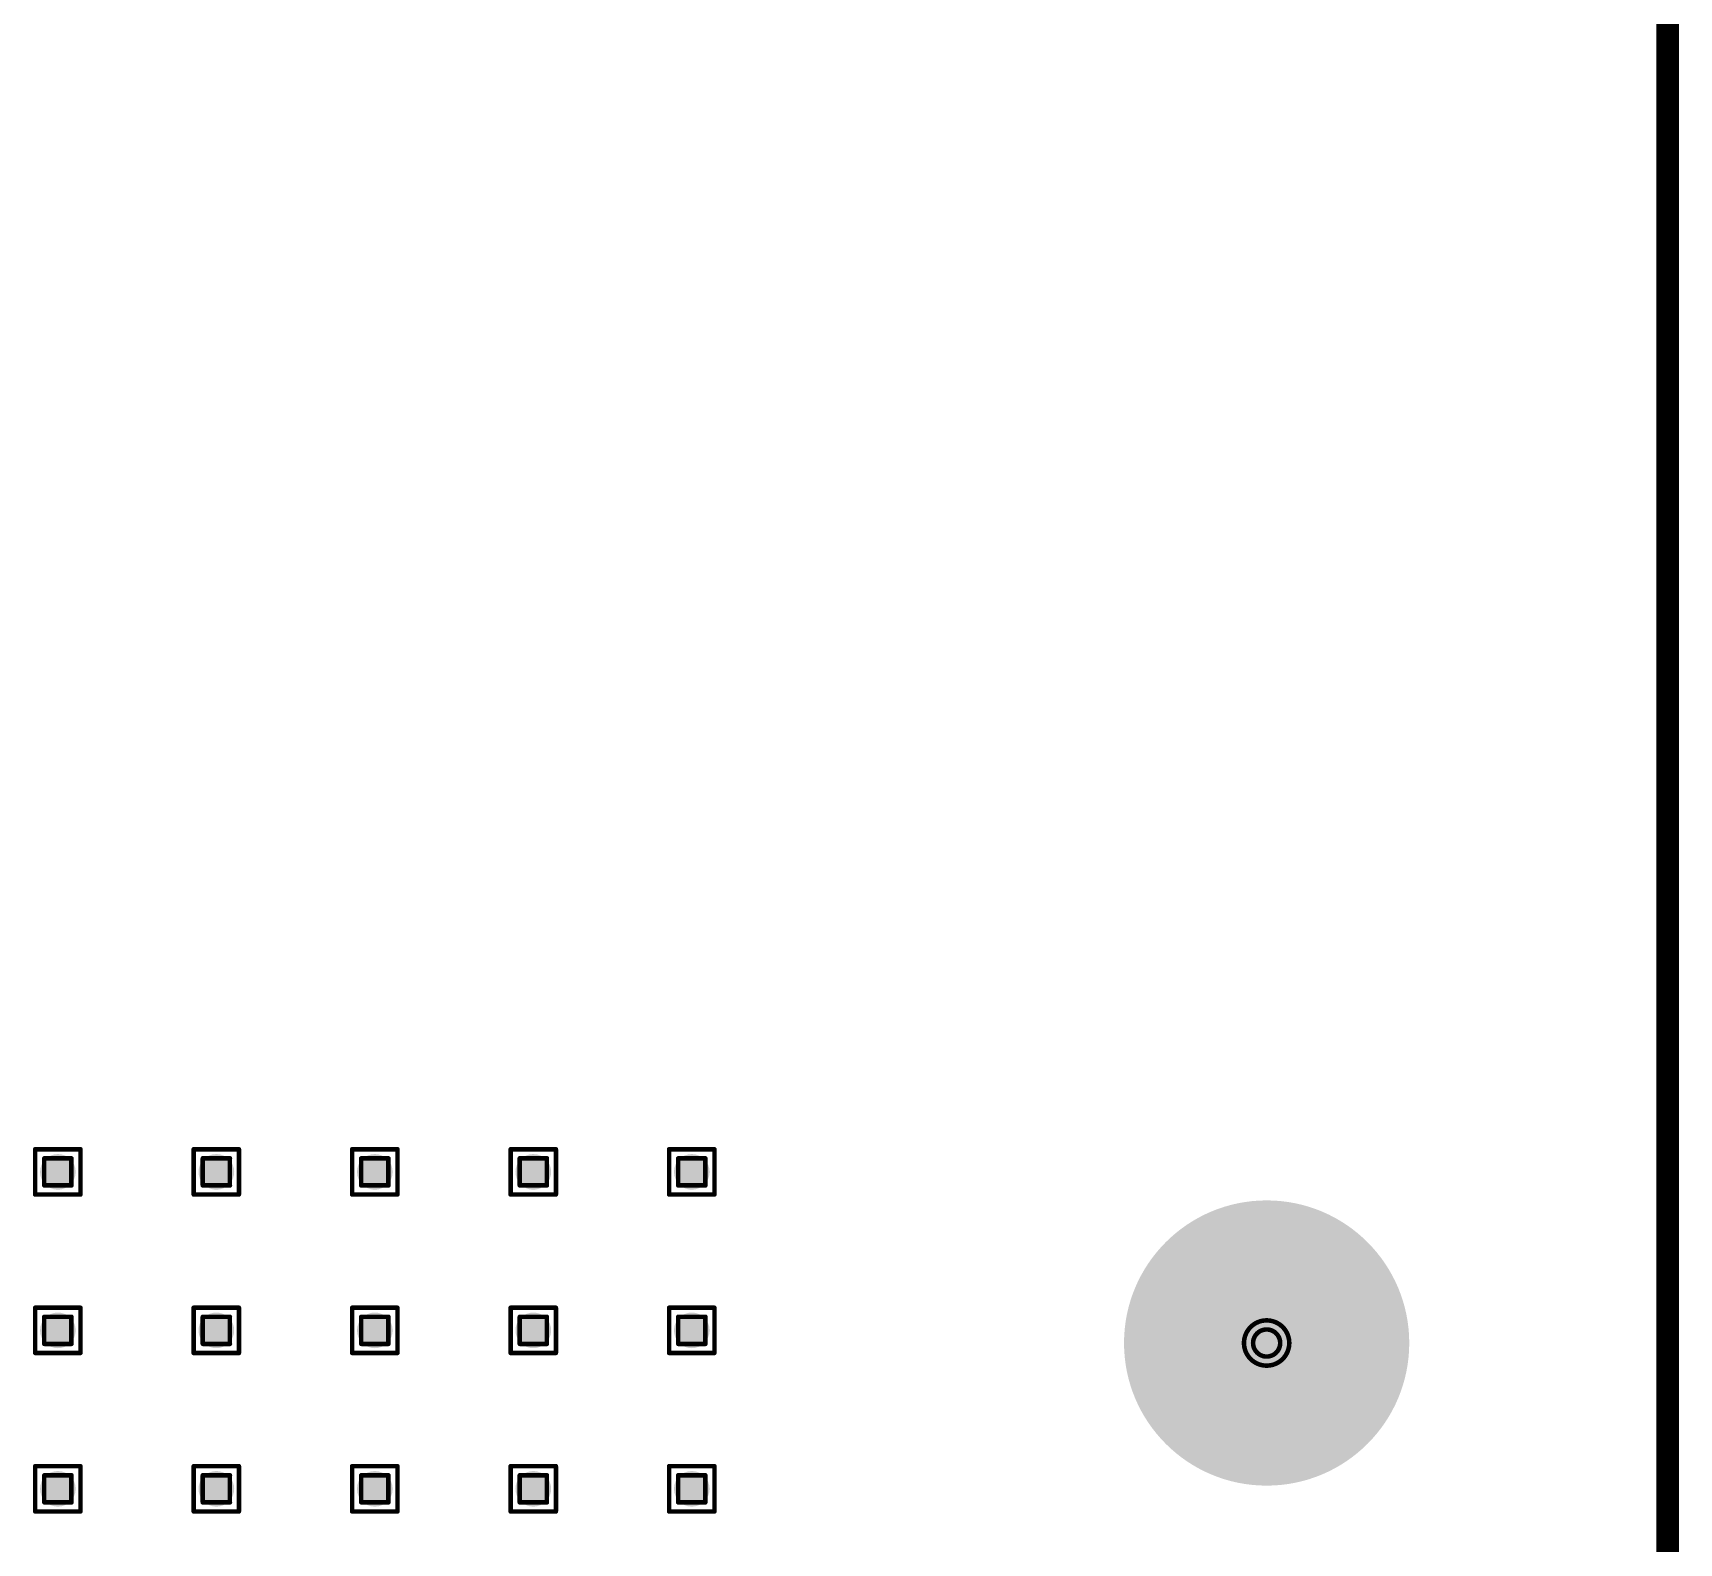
# Model space of a CAD drawing. Header units: millimetres. Extents: x -25 to 478, y -31 to 252.
# Drawn here: x 356.66 to 375.13, y 102.76 to 119.7 of the extents above; entities that cross this region are included whole.
import ezdxf

# ---------------------------------------------------------------- set-up
doc = ezdxf.new("R2010")
doc.units = ezdxf.units.MM
for name, color, linetype in [('DrillDrawing', 1, 'Continuous'), ('Mechanical1', 6, 'Continuous'), ('MultiLayer', 9, 'Continuous'), ('PadHoleLayer', 156, 'Continuous'), ('ViaHoleLayer', 16, 'Continuous')]:
    doc.layers.add(name, color=color, linetype=linetype)

# ---------------------------------------------------------------- blocks, each defined once
blk = doc.blocks.new('NY_PMS_440_0025_PH_1517')
at = {"layer": 'MultiLayer'}
h = blk.add_hatch(color=9, dxfattribs=at)
edge = h.paths.add_edge_path()
edge.add_arc((0, 0), 1.6, 0, 360)
at = {"layer": 'PadHoleLayer'}
h = blk.add_hatch(color=156, dxfattribs=at)
edge = h.paths.add_edge_path()
edge.add_arc((0, 0), 1.6, 0, 360)

msp = doc.modelspace()

# ---------------------------------------------------------------- hatches: boundary and pattern name
at = {"layer": 'ViaHoleLayer'}
h = msp.add_hatch(color=16, dxfattribs=at)
edge = h.paths.add_edge_path()
edge.add_arc((356.939, 106.92), 0.2, 0, 360)
h = msp.add_hatch(color=16, dxfattribs=at)
edge = h.paths.add_edge_path()
edge.add_arc((358.717, 106.92), 0.2, 0, 360)
h = msp.add_hatch(color=16, dxfattribs=at)
edge = h.paths.add_edge_path()
edge.add_arc((360.495, 106.92), 0.2, 0, 360)
h = msp.add_hatch(color=16, dxfattribs=at)
edge = h.paths.add_edge_path()
edge.add_arc((362.273, 106.92), 0.2, 0, 360)
h = msp.add_hatch(color=16, dxfattribs=at)
edge = h.paths.add_edge_path()
edge.add_arc((364.051, 106.92), 0.2, 0, 360)
h = msp.add_hatch(color=16, dxfattribs=at)
edge = h.paths.add_edge_path()
edge.add_arc((356.939, 105.142), 0.2, 0, 360)
h = msp.add_hatch(color=16, dxfattribs=at)
edge = h.paths.add_edge_path()
edge.add_arc((358.717, 105.142), 0.2, 0, 360)
h = msp.add_hatch(color=16, dxfattribs=at)
edge = h.paths.add_edge_path()
edge.add_arc((360.495, 105.142), 0.2, 0, 360)
h = msp.add_hatch(color=16, dxfattribs=at)
edge = h.paths.add_edge_path()
edge.add_arc((362.273, 105.142), 0.2, 0, 360)
h = msp.add_hatch(color=16, dxfattribs=at)
edge = h.paths.add_edge_path()
edge.add_arc((364.051, 105.142), 0.2, 0, 360)
h = msp.add_hatch(color=16, dxfattribs=at)
edge = h.paths.add_edge_path()
edge.add_arc((356.939, 103.364), 0.2, 0, 360)
h = msp.add_hatch(color=16, dxfattribs=at)
edge = h.paths.add_edge_path()
edge.add_arc((358.717, 103.364), 0.2, 0, 360)
h = msp.add_hatch(color=16, dxfattribs=at)
edge = h.paths.add_edge_path()
edge.add_arc((360.495, 103.364), 0.2, 0, 360)
h = msp.add_hatch(color=16, dxfattribs=at)
edge = h.paths.add_edge_path()
edge.add_arc((362.273, 103.364), 0.2, 0, 360)
h = msp.add_hatch(color=16, dxfattribs=at)
edge = h.paths.add_edge_path()
edge.add_arc((364.051, 103.364), 0.2, 0, 360)

# ---------------------------------------------------------------- linework, layer by layer
at = {"layer": 'DrillDrawing', "const_width": 0.0508}
for points in [[(356.685, 107.174), (357.193, 107.174)], [(356.685, 106.666), (356.685, 107.174)], [(357.193, 106.666), (357.193, 107.174)], [(358.463, 107.174), (358.971, 107.174)], [(358.463, 106.666), (358.463, 107.174)], [(358.971, 106.666), (358.971, 107.174)], [(360.241, 107.174), (360.749, 107.174)], [(360.241, 106.666), (360.241, 107.174)], [(360.749, 106.666), (360.749, 107.174)], [(362.019, 107.174), (362.527, 107.174)], [(362.019, 106.666), (362.019, 107.174)], [(362.527, 106.666), (362.527, 107.174)], [(363.797, 107.174), (364.305, 107.174)], [(363.797, 106.666), (363.797, 107.174)], [(364.305, 106.666), (364.305, 107.174)], [(356.786, 107.072), (357.091, 107.072)], [(356.786, 106.768), (356.786, 107.072)], [(357.091, 106.768), (357.091, 107.072)], [(358.564, 107.072), (358.869, 107.072)], [(358.564, 106.768), (358.564, 107.072)], [(358.869, 106.768), (358.869, 107.072)], [(360.342, 107.072), (360.647, 107.072)], [(360.342, 106.768), (360.342, 107.072)], [(360.647, 106.768), (360.647, 107.072)], [(362.12, 107.072), (362.425, 107.072)], [(362.12, 106.768), (362.12, 107.072)], [(362.425, 106.768), (362.425, 107.072)], [(363.898, 107.072), (364.203, 107.072)], [(363.898, 106.768), (363.898, 107.072)], [(364.203, 106.768), (364.203, 107.072)], [(356.786, 106.768), (357.091, 106.768)], [(358.564, 106.768), (358.869, 106.768)], [(360.342, 106.768), (360.647, 106.768)], [(362.12, 106.768), (362.425, 106.768)], [(363.898, 106.768), (364.203, 106.768)], [(356.685, 106.666), (357.193, 106.666)], [(358.463, 106.666), (358.971, 106.666)], [(360.241, 106.666), (360.749, 106.666)], [(362.019, 106.666), (362.527, 106.666)], [(363.797, 106.666), (364.305, 106.666)], [(356.685, 105.396), (357.193, 105.396)], [(356.685, 104.888), (356.685, 105.396)], [(356.786, 105.294), (357.091, 105.294)], [(356.786, 104.99), (356.786, 105.294)], [(357.091, 104.99), (357.091, 105.294)], [(357.193, 104.888), (357.193, 105.396)], [(358.463, 105.396), (358.971, 105.396)], [(358.463, 104.888), (358.463, 105.396)], [(358.564, 105.294), (358.869, 105.294)], [(358.564, 104.99), (358.564, 105.294)], [(358.869, 104.99), (358.869, 105.294)], [(358.971, 104.888), (358.971, 105.396)], [(360.241, 105.396), (360.749, 105.396)], [(360.241, 104.888), (360.241, 105.396)], [(360.342, 105.294), (360.647, 105.294)], [(360.342, 104.99), (360.342, 105.294)], [(360.647, 104.99), (360.647, 105.294)], [(360.749, 104.888), (360.749, 105.396)], [(362.019, 105.396), (362.527, 105.396)], [(362.019, 104.888), (362.019, 105.396)], [(362.12, 105.294), (362.425, 105.294)], [(362.12, 104.99), (362.12, 105.294)], [(362.425, 104.99), (362.425, 105.294)], [(362.527, 104.888), (362.527, 105.396)], [(363.797, 105.396), (364.305, 105.396)], [(363.797, 104.888), (363.797, 105.396)], [(363.898, 105.294), (364.203, 105.294)], [(363.898, 104.99), (363.898, 105.294)], [(364.203, 104.99), (364.203, 105.294)], [(364.305, 104.888), (364.305, 105.396)], [(356.685, 104.888), (357.193, 104.888)], [(356.786, 104.99), (357.091, 104.99)], [(358.463, 104.888), (358.971, 104.888)], [(358.564, 104.99), (358.869, 104.99)], [(360.241, 104.888), (360.749, 104.888)], [(360.342, 104.99), (360.647, 104.99)], [(362.019, 104.888), (362.527, 104.888)], [(362.12, 104.99), (362.425, 104.99)], [(363.797, 104.888), (364.305, 104.888)], [(363.898, 104.99), (364.203, 104.99)], [(356.685, 103.618), (357.193, 103.618)], [(356.685, 103.11), (356.685, 103.618)], [(357.193, 103.11), (357.193, 103.618)], [(358.463, 103.618), (358.971, 103.618)], [(358.463, 103.11), (358.463, 103.618)], [(358.971, 103.11), (358.971, 103.618)], [(360.241, 103.618), (360.749, 103.618)], [(360.241, 103.11), (360.241, 103.618)], [(360.749, 103.11), (360.749, 103.618)], [(362.019, 103.618), (362.527, 103.618)], [(362.019, 103.11), (362.019, 103.618)], [(362.527, 103.11), (362.527, 103.618)], [(363.797, 103.618), (364.305, 103.618)], [(363.797, 103.11), (363.797, 103.618)], [(364.305, 103.11), (364.305, 103.618)], [(356.786, 103.516), (357.091, 103.516)], [(356.786, 103.212), (356.786, 103.516)], [(357.091, 103.212), (357.091, 103.516)], [(358.564, 103.516), (358.869, 103.516)], [(358.564, 103.212), (358.564, 103.516)], [(358.869, 103.212), (358.869, 103.516)], [(360.342, 103.516), (360.647, 103.516)], [(360.342, 103.212), (360.342, 103.516)], [(360.647, 103.212), (360.647, 103.516)], [(362.12, 103.516), (362.425, 103.516)], [(362.12, 103.212), (362.12, 103.516)], [(362.425, 103.212), (362.425, 103.516)], [(363.898, 103.516), (364.203, 103.516)], [(363.898, 103.212), (363.898, 103.516)], [(364.203, 103.212), (364.203, 103.516)], [(356.786, 103.212), (357.091, 103.212)], [(358.564, 103.212), (358.869, 103.212)], [(360.342, 103.212), (360.647, 103.212)], [(362.12, 103.212), (362.425, 103.212)], [(363.898, 103.212), (364.203, 103.212)], [(356.685, 103.11), (357.193, 103.11)], [(358.463, 103.11), (358.971, 103.11)], [(360.241, 103.11), (360.749, 103.11)], [(362.019, 103.11), (362.527, 103.11)], [(363.797, 103.11), (364.305, 103.11)]]:
    msp.add_lwpolyline(points, dxfattribs=at)
at = {"layer": 'DrillDrawing'}
for points, const_width in [([(356.672, 107.174, 1), (356.697, 107.174, 1)], 0.0254), ([(356.672, 107.174, 1), (356.697, 107.174, 1)], 0.0254), ([(357.18, 107.174, 1), (357.205, 107.174, 1)], 0.0254), ([(357.18, 107.174, 1), (357.205, 107.174, 1)], 0.0254), ([(358.45, 107.174, 1), (358.475, 107.174, 1)], 0.0254), ([(358.45, 107.174, 1), (358.475, 107.174, 1)], 0.0254), ([(358.958, 107.174, 1), (358.983, 107.174, 1)], 0.0254), ([(358.958, 107.174, 1), (358.983, 107.174, 1)], 0.0254), ([(360.228, 107.174, 1), (360.253, 107.174, 1)], 0.0254), ([(360.228, 107.174, 1), (360.253, 107.174, 1)], 0.0254), ([(360.736, 107.174, 1), (360.761, 107.174, 1)], 0.0254), ([(360.736, 107.174, 1), (360.761, 107.174, 1)], 0.0254), ([(362.006, 107.174, 1), (362.031, 107.174, 1)], 0.0254), ([(362.006, 107.174, 1), (362.031, 107.174, 1)], 0.0254), ([(362.514, 107.174, 1), (362.539, 107.174, 1)], 0.0254), ([(362.514, 107.174, 1), (362.539, 107.174, 1)], 0.0254), ([(363.784, 107.174, 1), (363.809, 107.174, 1)], 0.0254), ([(363.784, 107.174, 1), (363.809, 107.174, 1)], 0.0254), ([(364.292, 107.174, 1), (364.317, 107.174, 1)], 0.0254), ([(364.292, 107.174, 1), (364.317, 107.174, 1)], 0.0254), ([(356.774, 107.072, 1), (356.799, 107.072, 1)], 0.0254), ([(356.774, 107.072, 1), (356.799, 107.072, 1)], 0.0254), ([(357.078, 107.072, 1), (357.104, 107.072, 1)], 0.0254), ([(357.078, 107.072, 1), (357.104, 107.072, 1)], 0.0254), ([(358.552, 107.072, 1), (358.577, 107.072, 1)], 0.0254), ([(358.552, 107.072, 1), (358.577, 107.072, 1)], 0.0254), ([(358.856, 107.072, 1), (358.882, 107.072, 1)], 0.0254), ([(358.856, 107.072, 1), (358.882, 107.072, 1)], 0.0254), ([(360.33, 107.072, 1), (360.355, 107.072, 1)], 0.0254), ([(360.33, 107.072, 1), (360.355, 107.072, 1)], 0.0254), ([(360.634, 107.072, 1), (360.66, 107.072, 1)], 0.0254), ([(360.634, 107.072, 1), (360.66, 107.072, 1)], 0.0254), ([(362.108, 107.072, 1), (362.133, 107.072, 1)], 0.0254), ([(362.108, 107.072, 1), (362.133, 107.072, 1)], 0.0254), ([(362.412, 107.072, 1), (362.438, 107.072, 1)], 0.0254), ([(362.412, 107.072, 1), (362.438, 107.072, 1)], 0.0254), ([(363.886, 107.072, 1), (363.911, 107.072, 1)], 0.0254), ([(363.886, 107.072, 1), (363.911, 107.072, 1)], 0.0254), ([(364.19, 107.072, 1), (364.216, 107.072, 1)], 0.0254), ([(364.19, 107.072, 1), (364.216, 107.072, 1)], 0.0254), ([(356.774, 106.768, 1), (356.799, 106.768, 1)], 0.0254), ([(356.774, 106.768, 1), (356.799, 106.768, 1)], 0.0254), ([(357.078, 106.768, 1), (357.104, 106.768, 1)], 0.0254), ([(357.078, 106.768, 1), (357.104, 106.768, 1)], 0.0254), ([(358.552, 106.768, 1), (358.577, 106.768, 1)], 0.0254), ([(358.552, 106.768, 1), (358.577, 106.768, 1)], 0.0254), ([(358.856, 106.768, 1), (358.882, 106.768, 1)], 0.0254), ([(358.856, 106.768, 1), (358.882, 106.768, 1)], 0.0254), ([(360.33, 106.768, 1), (360.355, 106.768, 1)], 0.0254), ([(360.33, 106.768, 1), (360.355, 106.768, 1)], 0.0254), ([(360.634, 106.768, 1), (360.66, 106.768, 1)], 0.0254), ([(360.634, 106.768, 1), (360.66, 106.768, 1)], 0.0254), ([(362.108, 106.768, 1), (362.133, 106.768, 1)], 0.0254), ([(362.108, 106.768, 1), (362.133, 106.768, 1)], 0.0254), ([(362.412, 106.768, 1), (362.438, 106.768, 1)], 0.0254), ([(362.412, 106.768, 1), (362.438, 106.768, 1)], 0.0254), ([(363.886, 106.768, 1), (363.911, 106.768, 1)], 0.0254), ([(363.886, 106.768, 1), (363.911, 106.768, 1)], 0.0254), ([(364.19, 106.768, 1), (364.216, 106.768, 1)], 0.0254), ([(364.19, 106.768, 1), (364.216, 106.768, 1)], 0.0254), ([(356.672, 106.666, 1), (356.697, 106.666, 1)], 0.0254), ([(356.672, 106.666, 1), (356.697, 106.666, 1)], 0.0254), ([(357.18, 106.666, 1), (357.205, 106.666, 1)], 0.0254), ([(357.18, 106.666, 1), (357.205, 106.666, 1)], 0.0254), ([(358.45, 106.666, 1), (358.475, 106.666, 1)], 0.0254), ([(358.45, 106.666, 1), (358.475, 106.666, 1)], 0.0254), ([(358.958, 106.666, 1), (358.983, 106.666, 1)], 0.0254), ([(358.958, 106.666, 1), (358.983, 106.666, 1)], 0.0254), ([(360.228, 106.666, 1), (360.253, 106.666, 1)], 0.0254), ([(360.228, 106.666, 1), (360.253, 106.666, 1)], 0.0254), ([(360.736, 106.666, 1), (360.761, 106.666, 1)], 0.0254), ([(360.736, 106.666, 1), (360.761, 106.666, 1)], 0.0254), ([(362.006, 106.666, 1), (362.031, 106.666, 1)], 0.0254), ([(362.006, 106.666, 1), (362.031, 106.666, 1)], 0.0254), ([(362.514, 106.666, 1), (362.539, 106.666, 1)], 0.0254), ([(362.514, 106.666, 1), (362.539, 106.666, 1)], 0.0254), ([(363.784, 106.666, 1), (363.809, 106.666, 1)], 0.0254), ([(363.784, 106.666, 1), (363.809, 106.666, 1)], 0.0254), ([(364.292, 106.666, 1), (364.317, 106.666, 1)], 0.0254), ([(364.292, 106.666, 1), (364.317, 106.666, 1)], 0.0254), ([(356.672, 105.396, 1), (356.697, 105.396, 1)], 0.0254), ([(356.672, 105.396, 1), (356.697, 105.396, 1)], 0.0254), ([(356.774, 105.294, 1), (356.799, 105.294, 1)], 0.0254), ([(356.774, 105.294, 1), (356.799, 105.294, 1)], 0.0254), ([(357.078, 105.294, 1), (357.104, 105.294, 1)], 0.0254), ([(357.078, 105.294, 1), (357.104, 105.294, 1)], 0.0254), ([(357.18, 105.396, 1), (357.205, 105.396, 1)], 0.0254), ([(357.18, 105.396, 1), (357.205, 105.396, 1)], 0.0254), ([(358.45, 105.396, 1), (358.475, 105.396, 1)], 0.0254), ([(358.45, 105.396, 1), (358.475, 105.396, 1)], 0.0254), ([(358.552, 105.294, 1), (358.577, 105.294, 1)], 0.0254), ([(358.552, 105.294, 1), (358.577, 105.294, 1)], 0.0254), ([(358.856, 105.294, 1), (358.882, 105.294, 1)], 0.0254), ([(358.856, 105.294, 1), (358.882, 105.294, 1)], 0.0254), ([(358.958, 105.396, 1), (358.983, 105.396, 1)], 0.0254), ([(358.958, 105.396, 1), (358.983, 105.396, 1)], 0.0254), ([(360.228, 105.396, 1), (360.253, 105.396, 1)], 0.0254), ([(360.228, 105.396, 1), (360.253, 105.396, 1)], 0.0254), ([(360.33, 105.294, 1), (360.355, 105.294, 1)], 0.0254), ([(360.33, 105.294, 1), (360.355, 105.294, 1)], 0.0254), ([(360.634, 105.294, 1), (360.66, 105.294, 1)], 0.0254), ([(360.634, 105.294, 1), (360.66, 105.294, 1)], 0.0254), ([(360.736, 105.396, 1), (360.761, 105.396, 1)], 0.0254), ([(360.736, 105.396, 1), (360.761, 105.396, 1)], 0.0254), ([(362.006, 105.396, 1), (362.031, 105.396, 1)], 0.0254), ([(362.006, 105.396, 1), (362.031, 105.396, 1)], 0.0254), ([(362.108, 105.294, 1), (362.133, 105.294, 1)], 0.0254), ([(362.108, 105.294, 1), (362.133, 105.294, 1)], 0.0254), ([(362.412, 105.294, 1), (362.438, 105.294, 1)], 0.0254), ([(362.412, 105.294, 1), (362.438, 105.294, 1)], 0.0254), ([(362.514, 105.396, 1), (362.539, 105.396, 1)], 0.0254), ([(362.514, 105.396, 1), (362.539, 105.396, 1)], 0.0254), ([(363.784, 105.396, 1), (363.809, 105.396, 1)], 0.0254), ([(363.784, 105.396, 1), (363.809, 105.396, 1)], 0.0254), ([(363.886, 105.294, 1), (363.911, 105.294, 1)], 0.0254), ([(363.886, 105.294, 1), (363.911, 105.294, 1)], 0.0254), ([(364.19, 105.294, 1), (364.216, 105.294, 1)], 0.0254), ([(364.19, 105.294, 1), (364.216, 105.294, 1)], 0.0254), ([(364.292, 105.396, 1), (364.317, 105.396, 1)], 0.0254), ([(364.292, 105.396, 1), (364.317, 105.396, 1)], 0.0254), ([(370.754, 105, 1), (370.246, 105, 1)], 0.0508), ([(370.652, 105, 1), (370.348, 105, 1)], 0.0508), ([(356.672, 104.888, 1), (356.697, 104.888, 1)], 0.0254), ([(356.672, 104.888, 1), (356.697, 104.888, 1)], 0.0254), ([(356.774, 104.99, 1), (356.799, 104.99, 1)], 0.0254), ([(356.774, 104.99, 1), (356.799, 104.99, 1)], 0.0254), ([(357.078, 104.99, 1), (357.104, 104.99, 1)], 0.0254), ([(357.078, 104.99, 1), (357.104, 104.99, 1)], 0.0254), ([(357.18, 104.888, 1), (357.205, 104.888, 1)], 0.0254), ([(357.18, 104.888, 1), (357.205, 104.888, 1)], 0.0254), ([(358.45, 104.888, 1), (358.475, 104.888, 1)], 0.0254), ([(358.45, 104.888, 1), (358.475, 104.888, 1)], 0.0254), ([(358.552, 104.99, 1), (358.577, 104.99, 1)], 0.0254), ([(358.552, 104.99, 1), (358.577, 104.99, 1)], 0.0254), ([(358.856, 104.99, 1), (358.882, 104.99, 1)], 0.0254), ([(358.856, 104.99, 1), (358.882, 104.99, 1)], 0.0254), ([(358.958, 104.888, 1), (358.983, 104.888, 1)], 0.0254), ([(358.958, 104.888, 1), (358.983, 104.888, 1)], 0.0254), ([(360.228, 104.888, 1), (360.253, 104.888, 1)], 0.0254), ([(360.228, 104.888, 1), (360.253, 104.888, 1)], 0.0254), ([(360.33, 104.99, 1), (360.355, 104.99, 1)], 0.0254), ([(360.33, 104.99, 1), (360.355, 104.99, 1)], 0.0254), ([(360.634, 104.99, 1), (360.66, 104.99, 1)], 0.0254), ([(360.634, 104.99, 1), (360.66, 104.99, 1)], 0.0254), ([(360.736, 104.888, 1), (360.761, 104.888, 1)], 0.0254), ([(360.736, 104.888, 1), (360.761, 104.888, 1)], 0.0254), ([(362.006, 104.888, 1), (362.031, 104.888, 1)], 0.0254), ([(362.006, 104.888, 1), (362.031, 104.888, 1)], 0.0254), ([(362.108, 104.99, 1), (362.133, 104.99, 1)], 0.0254), ([(362.108, 104.99, 1), (362.133, 104.99, 1)], 0.0254), ([(362.412, 104.99, 1), (362.438, 104.99, 1)], 0.0254), ([(362.412, 104.99, 1), (362.438, 104.99, 1)], 0.0254), ([(362.514, 104.888, 1), (362.539, 104.888, 1)], 0.0254), ([(362.514, 104.888, 1), (362.539, 104.888, 1)], 0.0254), ([(363.784, 104.888, 1), (363.809, 104.888, 1)], 0.0254), ([(363.784, 104.888, 1), (363.809, 104.888, 1)], 0.0254), ([(363.886, 104.99, 1), (363.911, 104.99, 1)], 0.0254), ([(363.886, 104.99, 1), (363.911, 104.99, 1)], 0.0254), ([(364.19, 104.99, 1), (364.216, 104.99, 1)], 0.0254), ([(364.19, 104.99, 1), (364.216, 104.99, 1)], 0.0254), ([(364.292, 104.888, 1), (364.317, 104.888, 1)], 0.0254), ([(364.292, 104.888, 1), (364.317, 104.888, 1)], 0.0254), ([(370.233, 105, 1), (370.259, 105, 1)], 0.0254), ([(370.335, 105, 1), (370.36, 105, 1)], 0.0254), ([(370.64, 105, 1), (370.665, 105, 1)], 0.0254), ([(370.741, 105, 1), (370.767, 105, 1)], 0.0254), ([(356.672, 103.618, 1), (356.697, 103.618, 1)], 0.0254), ([(356.672, 103.618, 1), (356.697, 103.618, 1)], 0.0254), ([(357.18, 103.618, 1), (357.205, 103.618, 1)], 0.0254), ([(357.18, 103.618, 1), (357.205, 103.618, 1)], 0.0254), ([(358.45, 103.618, 1), (358.475, 103.618, 1)], 0.0254), ([(358.45, 103.618, 1), (358.475, 103.618, 1)], 0.0254), ([(358.958, 103.618, 1), (358.983, 103.618, 1)], 0.0254), ([(358.958, 103.618, 1), (358.983, 103.618, 1)], 0.0254), ([(360.228, 103.618, 1), (360.253, 103.618, 1)], 0.0254), ([(360.228, 103.618, 1), (360.253, 103.618, 1)], 0.0254), ([(360.736, 103.618, 1), (360.761, 103.618, 1)], 0.0254), ([(360.736, 103.618, 1), (360.761, 103.618, 1)], 0.0254), ([(362.006, 103.618, 1), (362.031, 103.618, 1)], 0.0254), ([(362.006, 103.618, 1), (362.031, 103.618, 1)], 0.0254), ([(362.514, 103.618, 1), (362.539, 103.618, 1)], 0.0254), ([(362.514, 103.618, 1), (362.539, 103.618, 1)], 0.0254), ([(363.784, 103.618, 1), (363.809, 103.618, 1)], 0.0254), ([(363.784, 103.618, 1), (363.809, 103.618, 1)], 0.0254), ([(364.292, 103.618, 1), (364.317, 103.618, 1)], 0.0254), ([(364.292, 103.618, 1), (364.317, 103.618, 1)], 0.0254), ([(356.774, 103.516, 1), (356.799, 103.516, 1)], 0.0254), ([(356.774, 103.516, 1), (356.799, 103.516, 1)], 0.0254), ([(357.078, 103.516, 1), (357.104, 103.516, 1)], 0.0254), ([(357.078, 103.516, 1), (357.104, 103.516, 1)], 0.0254), ([(358.552, 103.516, 1), (358.577, 103.516, 1)], 0.0254), ([(358.552, 103.516, 1), (358.577, 103.516, 1)], 0.0254), ([(358.856, 103.516, 1), (358.882, 103.516, 1)], 0.0254), ([(358.856, 103.516, 1), (358.882, 103.516, 1)], 0.0254), ([(360.33, 103.516, 1), (360.355, 103.516, 1)], 0.0254), ([(360.33, 103.516, 1), (360.355, 103.516, 1)], 0.0254), ([(360.634, 103.516, 1), (360.66, 103.516, 1)], 0.0254), ([(360.634, 103.516, 1), (360.66, 103.516, 1)], 0.0254), ([(362.108, 103.516, 1), (362.133, 103.516, 1)], 0.0254), ([(362.108, 103.516, 1), (362.133, 103.516, 1)], 0.0254), ([(362.412, 103.516, 1), (362.438, 103.516, 1)], 0.0254), ([(362.412, 103.516, 1), (362.438, 103.516, 1)], 0.0254), ([(363.886, 103.516, 1), (363.911, 103.516, 1)], 0.0254), ([(363.886, 103.516, 1), (363.911, 103.516, 1)], 0.0254), ([(364.19, 103.516, 1), (364.216, 103.516, 1)], 0.0254), ([(364.19, 103.516, 1), (364.216, 103.516, 1)], 0.0254), ([(356.774, 103.212, 1), (356.799, 103.212, 1)], 0.0254), ([(356.774, 103.212, 1), (356.799, 103.212, 1)], 0.0254), ([(357.078, 103.212, 1), (357.104, 103.212, 1)], 0.0254), ([(357.078, 103.212, 1), (357.104, 103.212, 1)], 0.0254), ([(358.552, 103.212, 1), (358.577, 103.212, 1)], 0.0254), ([(358.552, 103.212, 1), (358.577, 103.212, 1)], 0.0254), ([(358.856, 103.212, 1), (358.882, 103.212, 1)], 0.0254), ([(358.856, 103.212, 1), (358.882, 103.212, 1)], 0.0254), ([(360.33, 103.212, 1), (360.355, 103.212, 1)], 0.0254), ([(360.33, 103.212, 1), (360.355, 103.212, 1)], 0.0254), ([(360.634, 103.212, 1), (360.66, 103.212, 1)], 0.0254), ([(360.634, 103.212, 1), (360.66, 103.212, 1)], 0.0254), ([(362.108, 103.212, 1), (362.133, 103.212, 1)], 0.0254), ([(362.108, 103.212, 1), (362.133, 103.212, 1)], 0.0254), ([(362.412, 103.212, 1), (362.438, 103.212, 1)], 0.0254), ([(362.412, 103.212, 1), (362.438, 103.212, 1)], 0.0254), ([(363.886, 103.212, 1), (363.911, 103.212, 1)], 0.0254), ([(363.886, 103.212, 1), (363.911, 103.212, 1)], 0.0254), ([(364.19, 103.212, 1), (364.216, 103.212, 1)], 0.0254), ([(364.19, 103.212, 1), (364.216, 103.212, 1)], 0.0254), ([(356.672, 103.11, 1), (356.697, 103.11, 1)], 0.0254), ([(356.672, 103.11, 1), (356.697, 103.11, 1)], 0.0254), ([(357.18, 103.11, 1), (357.205, 103.11, 1)], 0.0254), ([(357.18, 103.11, 1), (357.205, 103.11, 1)], 0.0254), ([(358.45, 103.11, 1), (358.475, 103.11, 1)], 0.0254), ([(358.45, 103.11, 1), (358.475, 103.11, 1)], 0.0254), ([(358.958, 103.11, 1), (358.983, 103.11, 1)], 0.0254), ([(358.958, 103.11, 1), (358.983, 103.11, 1)], 0.0254), ([(360.228, 103.11, 1), (360.253, 103.11, 1)], 0.0254), ([(360.228, 103.11, 1), (360.253, 103.11, 1)], 0.0254), ([(360.736, 103.11, 1), (360.761, 103.11, 1)], 0.0254), ([(360.736, 103.11, 1), (360.761, 103.11, 1)], 0.0254), ([(362.006, 103.11, 1), (362.031, 103.11, 1)], 0.0254), ([(362.006, 103.11, 1), (362.031, 103.11, 1)], 0.0254), ([(362.514, 103.11, 1), (362.539, 103.11, 1)], 0.0254), ([(362.514, 103.11, 1), (362.539, 103.11, 1)], 0.0254), ([(363.784, 103.11, 1), (363.809, 103.11, 1)], 0.0254), ([(363.784, 103.11, 1), (363.809, 103.11, 1)], 0.0254), ([(364.292, 103.11, 1), (364.317, 103.11, 1)], 0.0254), ([(364.292, 103.11, 1), (364.317, 103.11, 1)], 0.0254)]:
    msp.add_lwpolyline(points, format="xyb", close=True, dxfattribs=dict(at, const_width=const_width))
at = {"layer": 'Mechanical1', "const_width": 0.254}
msp.add_lwpolyline([(375, 0), (375, 210)], dxfattribs=at)

# ---------------------------------------------------------------- block references
msp.add_blockref('NY_PMS_440_0025_PH_1517', (370.5, 105))

doc.saveas('drawing.dxf')
